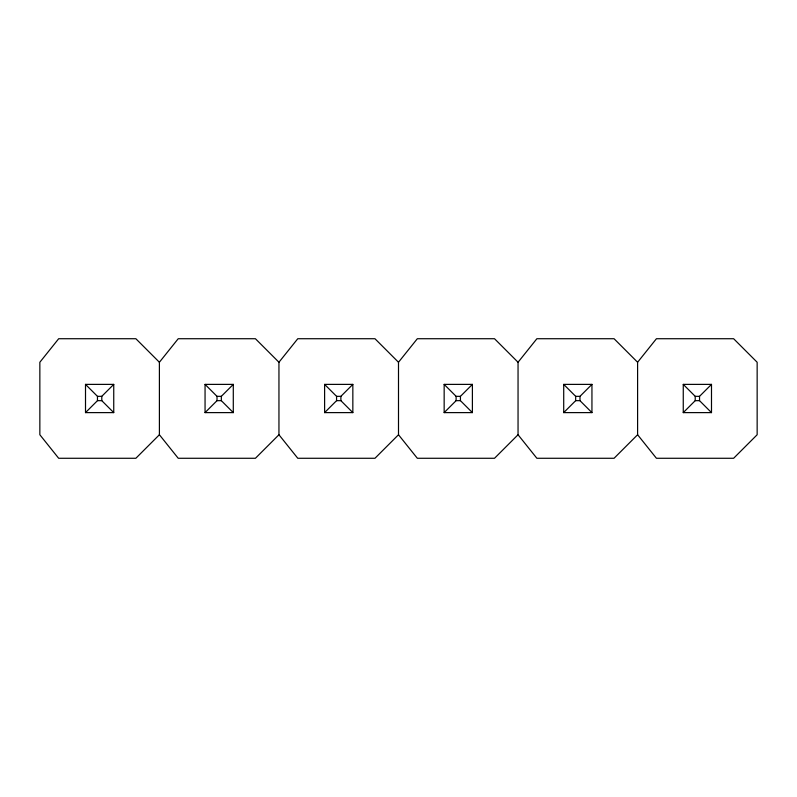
<?xml version="1.0" encoding="UTF-8"?>
<svg xmlns="http://www.w3.org/2000/svg" width="797" height="797" viewBox="0 0 797 797"><rect width="100%" height="100%" fill="white"/><g stroke="black" fill="none" stroke-linecap="round" stroke-linejoin="round"><path stroke-width="1.2" d="M278.95 434.744L255.419 458.275L178.229 458.275L159.4 434.744L159.4 362.256L178.229 338.725L255.419 338.725L278.95 362.256L278.95 434.744L297.779 458.275L374.969 458.275L398.5 434.744L398.5 362.256L417.329 338.725L494.519 338.725L518.05 362.256L518.05 434.744L536.879 458.275L614.069 458.275L637.6 434.744L637.6 362.256L656.429 338.725L733.619 338.725L757.15 362.256L757.15 434.744L733.619 458.275L656.429 458.275L637.6 434.744M278.95 362.256L297.779 338.725L374.969 338.725L398.5 362.256M518.05 362.256L536.879 338.725L614.069 338.725L637.6 362.256M85.508 412.617L97.463 400.662L101.787 400.662L113.742 412.617L85.508 412.617L85.508 384.383L113.742 384.383L113.742 412.617M101.787 400.662L101.787 396.338L113.742 384.383M159.4 434.744L135.869 458.275L58.679 458.275L39.85 434.744L39.85 362.256L58.679 338.725L135.869 338.725L159.4 362.256M205.058 412.617L217.013 400.662L217.013 396.338L205.058 384.383L233.292 384.383L233.292 412.617L205.058 412.617L205.058 384.383M233.292 412.617L221.337 400.662L221.337 396.338L233.292 384.383M324.608 412.617L336.563 400.662L336.563 396.338L324.608 384.383L352.842 384.383L352.842 412.617L324.608 412.617L324.608 384.383M336.563 396.338L340.887 396.338L352.842 384.383M444.158 412.617L456.113 400.662L460.437 400.662L472.392 412.617L472.392 384.383L444.158 384.383L444.158 412.617L472.392 412.617M444.158 384.383L456.113 396.338L460.437 396.338L472.392 384.383M518.05 434.744L494.519 458.275L417.329 458.275L398.5 434.744M563.708 412.617L575.663 400.662L575.663 396.338L563.708 384.383L591.942 384.383L591.942 412.617L563.708 412.617L563.708 384.383M575.663 396.338L579.987 396.338L591.942 384.383M683.258 412.617L695.213 400.662L695.213 396.338L683.258 384.383L711.492 384.383L711.492 412.617L683.258 412.617L683.258 384.383M711.492 412.617L699.537 400.662L699.537 396.338L711.492 384.383M85.508 384.383L97.463 396.338L101.787 396.338M217.013 396.338L221.337 396.338M695.213 396.338L699.537 396.338M217.013 400.662L221.337 400.662M336.563 400.662L340.887 400.662L352.842 412.617M575.663 400.662L579.987 400.662L591.942 412.617M695.213 400.662L699.537 400.662M579.987 396.338L579.987 400.662M460.437 396.338L460.437 400.662M456.113 396.338L456.113 400.662M340.887 396.338L340.887 400.662M97.463 396.338L97.463 400.662"/></g></svg>
